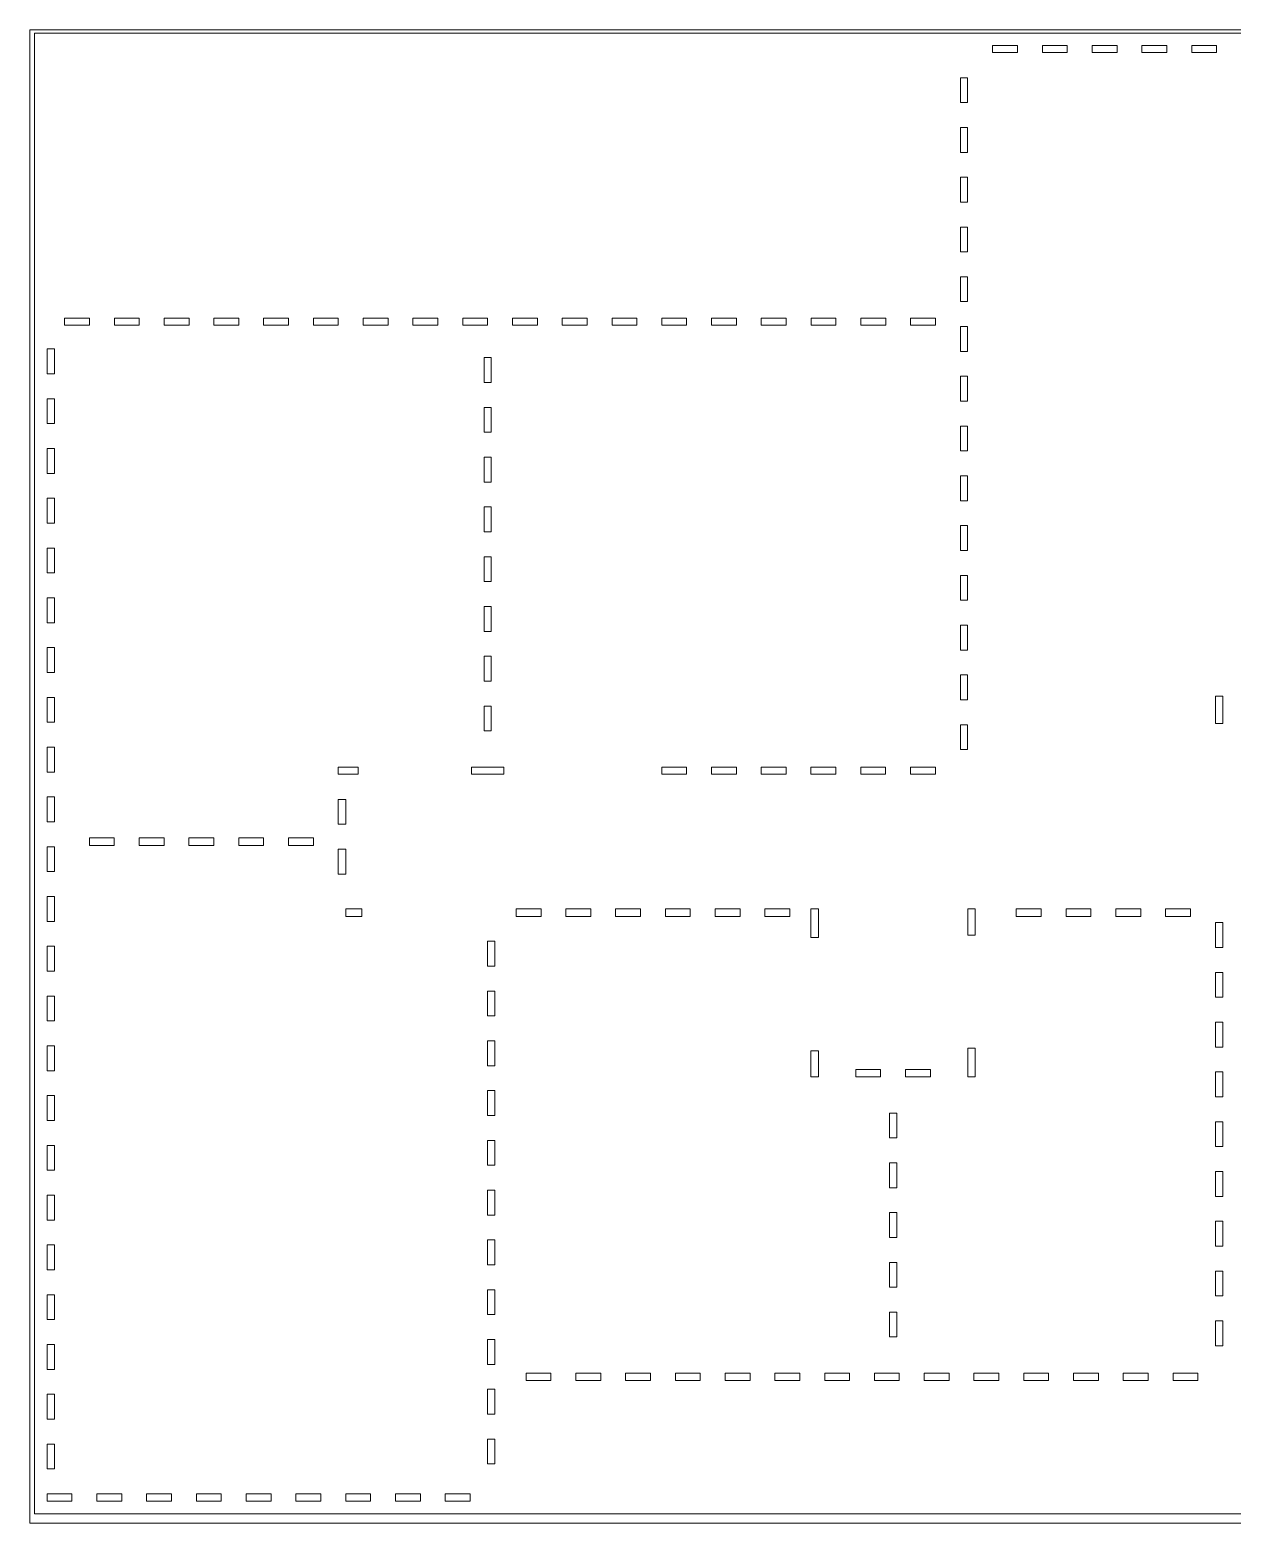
# Model space of a CAD drawing. Header units: millimetres. Extents: x -17105 to -8097, y 7860 to 10394.
# Drawn here: x -16005 to -15522, y 8040 to 8640 of the extents above; entities that cross this region are included whole.
import ezdxf

# ---------------------------------------------------------------- set-up
doc = ezdxf.new("R2010")
doc.units = ezdxf.units.MM
doc.layers.add('A-DETL-THIN', color=151, linetype='Continuous', lineweight=9)

msp = doc.modelspace()

# ---------------------------------------------------------------- linework, layer by layer
at = {"layer": 'A-DETL-THIN'}
for p, q in [((-16005.38, 8639.97), (-15105.38, 8639.97)), ((-16005.38, 8639.97), (-16005.38, 8039.97)), ((-15403.55, 8638.66), (-16003.45, 8638.66)), ((-16003.45, 8043.76), (-16003.45, 8638.66)), ((-15618.45, 8633.66), (-15618.45, 8630.86)), ((-15608.45, 8633.66), (-15618.45, 8633.66)), ((-15608.45, 8630.86), (-15618.45, 8630.86)), ((-15608.45, 8633.66), (-15608.45, 8630.86)), ((-15598.45, 8633.66), (-15598.45, 8630.86)), ((-15588.45, 8633.66), (-15598.45, 8633.66)), ((-15588.45, 8630.86), (-15598.45, 8630.86)), ((-15588.45, 8633.66), (-15588.45, 8630.86)), ((-15578.45, 8633.66), (-15578.45, 8630.86)), ((-15568.45, 8633.66), (-15578.45, 8633.66)), ((-15568.45, 8630.86), (-15578.45, 8630.86)), ((-15568.45, 8633.66), (-15568.45, 8630.86)), ((-15558.45, 8633.66), (-15558.45, 8630.86)), ((-15548.45, 8633.66), (-15558.45, 8633.66)), ((-15548.45, 8630.86), (-15558.45, 8630.86)), ((-15548.45, 8633.66), (-15548.45, 8630.86)), ((-15538.45, 8633.66), (-15538.45, 8630.86)), ((-15538.45, 8633.66), (-15538.45, 8630.86)), ((-15528.45, 8633.66), (-15538.45, 8633.66)), ((-15528.45, 8633.66), (-15538.45, 8633.66)), ((-15528.45, 8630.86), (-15538.45, 8630.86)), ((-15528.45, 8633.66), (-15528.45, 8630.86)), ((-15528.45, 8633.66), (-15528.45, 8630.86)), ((-15628.55, 8620.76), (-15631.35, 8620.76)), ((-15631.35, 8620.76), (-15631.35, 8610.76)), ((-15628.55, 8620.76), (-15628.55, 8610.76)), ((-15628.55, 8610.76), (-15631.35, 8610.76)), ((-15628.55, 8600.76), (-15631.35, 8600.76)), ((-15631.35, 8600.76), (-15631.35, 8590.76)), ((-15628.55, 8600.76), (-15628.55, 8590.76)), ((-15628.55, 8590.76), (-15631.35, 8590.76)), ((-15628.55, 8580.76), (-15631.35, 8580.76)), ((-15631.35, 8580.76), (-15631.35, 8570.76)), ((-15628.55, 8580.76), (-15628.55, 8570.76)), ((-15628.55, 8570.76), (-15631.35, 8570.76)), ((-15628.55, 8560.76), (-15631.35, 8560.76)), ((-15631.35, 8560.76), (-15631.35, 8550.76)), ((-15628.55, 8560.76), (-15628.55, 8550.76)), ((-15628.55, 8550.76), (-15631.35, 8550.76)), ((-15628.55, 8540.76), (-15631.35, 8540.76)), ((-15631.35, 8540.76), (-15631.35, 8530.76)), ((-15628.55, 8540.76), (-15628.55, 8530.76)), ((-15628.55, 8530.76), (-15631.35, 8530.76)), ((-15991.42, 8524.16), (-15991.42, 8521.36)), ((-15981.42, 8524.16), (-15991.42, 8524.16)), ((-15981.42, 8521.36), (-15991.42, 8521.36)), ((-15981.42, 8524.16), (-15981.42, 8521.36)), ((-15971.42, 8524.16), (-15971.42, 8521.36)), ((-15961.42, 8524.16), (-15971.42, 8524.16)), ((-15961.42, 8521.36), (-15971.42, 8521.36)), ((-15961.42, 8524.16), (-15961.42, 8521.36)), ((-15951.42, 8524.16), (-15951.42, 8521.36)), ((-15951.42, 8524.16), (-15951.42, 8521.36)), ((-15941.42, 8524.16), (-15951.42, 8524.16)), ((-15941.42, 8524.16), (-15951.42, 8524.16)), ((-15941.42, 8521.36), (-15951.42, 8521.36)), ((-15941.42, 8521.36), (-15951.42, 8521.36)), ((-15941.42, 8524.16), (-15941.42, 8521.36)), ((-15941.42, 8524.16), (-15941.42, 8521.36)), ((-15931.42, 8524.16), (-15931.42, 8521.36)), ((-15921.42, 8524.16), (-15931.42, 8524.16)), ((-15921.42, 8521.36), (-15931.42, 8521.36)), ((-15921.42, 8524.16), (-15921.42, 8521.36)), ((-15911.42, 8524.16), (-15911.42, 8521.36)), ((-15901.42, 8524.16), (-15911.42, 8524.16)), ((-15901.42, 8521.36), (-15911.42, 8521.36)), ((-15901.42, 8524.16), (-15901.42, 8521.36)), ((-15891.42, 8524.16), (-15891.42, 8521.36)), ((-15881.42, 8524.16), (-15891.42, 8524.16)), ((-15881.42, 8521.36), (-15891.42, 8521.36)), ((-15881.42, 8524.16), (-15881.42, 8521.36)), ((-15871.42, 8524.16), (-15871.42, 8521.36)), ((-15861.42, 8524.16), (-15871.42, 8524.16)), ((-15861.42, 8521.36), (-15871.42, 8521.36)), ((-15861.42, 8524.16), (-15861.42, 8521.36)), ((-15851.42, 8524.16), (-15851.42, 8521.36)), ((-15851.42, 8524.16), (-15851.42, 8521.36)), ((-15841.42, 8524.16), (-15851.42, 8524.16)), ((-15841.42, 8524.16), (-15851.42, 8524.16)), ((-15841.42, 8521.36), (-15851.42, 8521.36)), ((-15841.42, 8521.36), (-15851.42, 8521.36)), ((-15841.42, 8524.16), (-15841.42, 8521.36)), ((-15841.42, 8524.16), (-15841.42, 8521.36)), ((-15831.42, 8524.16), (-15831.42, 8521.36)), ((-15821.42, 8524.16), (-15831.42, 8524.16)), ((-15821.42, 8521.36), (-15831.42, 8521.36)), ((-15821.42, 8524.16), (-15821.42, 8521.36)), ((-15811.42, 8524.16), (-15811.42, 8521.36)), ((-15801.42, 8524.16), (-15811.42, 8524.16)), ((-15801.42, 8521.36), (-15811.42, 8521.36)), ((-15801.42, 8524.16), (-15801.42, 8521.36)), ((-15791.42, 8524.16), (-15791.42, 8521.36)), ((-15781.42, 8524.16), (-15791.42, 8524.16)), ((-15781.42, 8521.36), (-15791.42, 8521.36)), ((-15781.42, 8524.16), (-15781.42, 8521.36)), ((-15771.42, 8524.16), (-15771.42, 8521.36)), ((-15761.42, 8524.16), (-15771.42, 8524.16)), ((-15761.42, 8521.36), (-15771.42, 8521.36)), ((-15761.42, 8524.16), (-15761.42, 8521.36)), ((-15751.42, 8524.16), (-15751.42, 8521.36)), ((-15751.42, 8524.16), (-15751.42, 8521.36)), ((-15741.42, 8524.16), (-15751.42, 8524.16)), ((-15741.42, 8524.16), (-15751.42, 8524.16)), ((-15741.42, 8521.36), (-15751.42, 8521.36)), ((-15741.42, 8524.16), (-15741.42, 8521.36)), ((-15741.42, 8524.16), (-15741.42, 8521.36)), ((-15731.42, 8524.16), (-15731.42, 8521.36)), ((-15721.42, 8524.16), (-15731.42, 8524.16)), ((-15721.42, 8521.36), (-15731.42, 8521.36)), ((-15721.42, 8524.16), (-15721.42, 8521.36)), ((-15711.42, 8524.16), (-15711.42, 8521.36)), ((-15701.42, 8524.16), (-15711.42, 8524.16)), ((-15701.42, 8521.36), (-15711.42, 8521.36)), ((-15701.42, 8524.16), (-15701.42, 8521.36)), ((-15691.42, 8524.16), (-15691.42, 8521.36)), ((-15681.42, 8524.16), (-15691.42, 8524.16)), ((-15681.42, 8521.36), (-15691.42, 8521.36)), ((-15681.42, 8524.16), (-15681.42, 8521.36)), ((-15671.42, 8524.16), (-15671.42, 8521.36)), ((-15661.42, 8524.16), (-15671.42, 8524.16)), ((-15661.42, 8521.36), (-15671.42, 8521.36)), ((-15661.42, 8524.16), (-15661.42, 8521.36)), ((-15651.42, 8524.16), (-15651.42, 8521.36)), ((-15641.42, 8524.16), (-15651.42, 8524.16)), ((-15641.42, 8521.36), (-15651.42, 8521.36)), ((-15641.42, 8524.16), (-15641.42, 8521.36)), ((-15628.55, 8520.76), (-15631.35, 8520.76)), ((-15631.35, 8520.76), (-15631.35, 8510.76)), ((-15628.55, 8520.76), (-15628.55, 8510.76)), ((-15998.45, 8511.76), (-15995.45, 8511.76)), ((-15998.45, 8501.76), (-15998.45, 8511.76)), ((-15995.45, 8511.76), (-15995.45, 8501.76)), ((-15820.05, 8508.26), (-15822.85, 8508.26)), ((-15822.85, 8508.26), (-15822.85, 8498.26)), ((-15820.05, 8508.26), (-15820.05, 8498.26)), ((-15628.55, 8510.76), (-15631.35, 8510.76)), ((-15998.45, 8501.76), (-15995.45, 8501.76)), ((-15820.05, 8498.26), (-15822.85, 8498.26)), ((-15628.55, 8500.76), (-15631.35, 8500.76)), ((-15631.35, 8500.76), (-15631.35, 8490.76)), ((-15628.55, 8500.76), (-15628.55, 8490.76)), ((-15998.45, 8491.76), (-15995.45, 8491.76)), ((-15998.45, 8481.76), (-15998.45, 8491.76)), ((-15995.45, 8491.76), (-15995.45, 8481.76)), ((-15628.55, 8490.76), (-15631.35, 8490.76)), ((-15820.05, 8488.26), (-15822.85, 8488.26)), ((-15822.85, 8488.26), (-15822.85, 8478.26)), ((-15820.05, 8488.26), (-15820.05, 8478.26)), ((-15998.45, 8481.76), (-15995.45, 8481.76)), ((-15820.05, 8478.26), (-15822.85, 8478.26)), ((-15628.55, 8480.76), (-15631.35, 8480.76)), ((-15631.35, 8480.76), (-15631.35, 8470.76)), ((-15628.55, 8480.76), (-15628.55, 8470.76)), ((-15998.45, 8471.76), (-15995.45, 8471.76)), ((-15998.45, 8461.76), (-15998.45, 8471.76)), ((-15995.45, 8471.76), (-15995.45, 8461.76)), ((-15820.05, 8468.26), (-15822.85, 8468.26)), ((-15822.85, 8468.26), (-15822.85, 8458.26)), ((-15820.05, 8468.26), (-15820.05, 8458.26)), ((-15628.55, 8470.76), (-15631.35, 8470.76)), ((-15998.45, 8461.76), (-15995.45, 8461.76)), ((-15628.55, 8460.76), (-15631.35, 8460.76)), ((-15631.35, 8460.76), (-15631.35, 8450.76)), ((-15628.55, 8460.76), (-15628.55, 8450.76)), ((-15820.05, 8458.26), (-15822.85, 8458.26)), ((-15998.45, 8451.76), (-15995.45, 8451.76)), ((-15998.45, 8441.76), (-15998.45, 8451.76)), ((-15995.45, 8451.76), (-15995.45, 8441.76)), ((-15820.05, 8448.26), (-15822.85, 8448.26)), ((-15822.85, 8448.26), (-15822.85, 8438.26)), ((-15820.05, 8448.26), (-15820.05, 8438.26)), ((-15628.55, 8450.76), (-15631.35, 8450.76)), ((-15998.45, 8441.76), (-15995.45, 8441.76)), ((-15820.05, 8438.26), (-15822.85, 8438.26)), ((-15628.55, 8440.76), (-15631.35, 8440.76)), ((-15631.35, 8440.76), (-15631.35, 8430.76)), ((-15628.55, 8440.76), (-15628.55, 8430.76)), ((-15998.45, 8431.76), (-15995.45, 8431.76)), ((-15998.45, 8421.76), (-15998.45, 8431.76)), ((-15995.45, 8431.76), (-15995.45, 8421.76)), ((-15628.55, 8430.76), (-15631.35, 8430.76)), ((-15820.05, 8428.26), (-15822.85, 8428.26)), ((-15822.85, 8428.26), (-15822.85, 8418.26)), ((-15820.05, 8428.26), (-15820.05, 8418.26)), ((-15998.45, 8421.76), (-15995.45, 8421.76)), ((-15820.05, 8418.26), (-15822.85, 8418.26)), ((-15628.55, 8420.76), (-15631.35, 8420.76)), ((-15631.35, 8420.76), (-15631.35, 8410.76)), ((-15628.55, 8420.76), (-15628.55, 8410.76)), ((-15998.45, 8411.76), (-15995.45, 8411.76)), ((-15998.45, 8401.76), (-15998.45, 8411.76)), ((-15995.45, 8411.76), (-15995.45, 8401.76)), ((-15820.05, 8408.26), (-15822.85, 8408.26)), ((-15822.85, 8408.26), (-15822.85, 8398.26)), ((-15820.05, 8408.26), (-15820.05, 8398.26)), ((-15628.55, 8410.76), (-15631.35, 8410.76)), ((-15998.45, 8401.76), (-15995.45, 8401.76)), ((-15628.55, 8400.76), (-15631.35, 8400.76)), ((-15631.35, 8400.76), (-15631.35, 8390.76)), ((-15628.55, 8400.76), (-15628.55, 8390.76)), ((-15820.05, 8398.26), (-15822.85, 8398.26)), ((-15998.45, 8391.76), (-15995.45, 8391.76)), ((-15998.45, 8381.76), (-15998.45, 8391.76)), ((-15995.45, 8391.76), (-15995.45, 8381.76)), ((-15820.05, 8388.26), (-15822.85, 8388.26)), ((-15822.85, 8388.26), (-15822.85, 8378.26)), ((-15820.05, 8388.26), (-15820.05, 8378.26)), ((-15628.55, 8390.76), (-15631.35, 8390.76)), ((-15998.45, 8381.76), (-15995.45, 8381.76)), ((-15820.05, 8378.26), (-15822.85, 8378.26)), ((-15628.55, 8380.76), (-15631.35, 8380.76)), ((-15631.35, 8380.76), (-15631.35, 8370.76)), ((-15628.55, 8380.76), (-15628.55, 8370.76)), ((-15998.45, 8371.76), (-15995.45, 8371.76)), ((-15998.45, 8361.76), (-15998.45, 8371.76)), ((-15995.45, 8371.76), (-15995.45, 8361.76)), ((-15628.55, 8370.76), (-15631.35, 8370.76)), ((-15528.95, 8372.26), (-15525.95, 8372.26)), ((-15528.95, 8361.26), (-15528.95, 8372.26)), ((-15525.95, 8372.26), (-15525.95, 8361.26)), ((-15820.05, 8368.26), (-15822.85, 8368.26)), ((-15822.85, 8368.26), (-15822.85, 8358.26)), ((-15820.05, 8368.26), (-15820.05, 8358.26)), ((-15998.45, 8361.76), (-15995.45, 8361.76)), ((-15820.05, 8358.26), (-15822.85, 8358.26)), ((-15628.55, 8360.76), (-15631.35, 8360.76)), ((-15631.35, 8360.76), (-15631.35, 8350.76)), ((-15628.55, 8360.76), (-15628.55, 8350.76)), ((-15528.95, 8361.26), (-15525.95, 8361.26)), ((-15998.45, 8351.76), (-15995.45, 8351.76)), ((-15998.45, 8341.76), (-15998.45, 8351.76)), ((-15995.45, 8351.76), (-15995.45, 8341.76)), ((-15628.55, 8350.76), (-15631.35, 8350.76)), ((-15998.45, 8341.76), (-15995.45, 8341.76)), ((-15873.45, 8343.66), (-15881.45, 8343.66)), ((-15881.45, 8343.66), (-15873.45, 8343.66)), ((-15881.45, 8340.86), (-15881.45, 8343.66)), ((-15873.45, 8340.86), (-15881.45, 8340.86)), ((-15873.45, 8343.66), (-15873.45, 8340.86)), ((-15827.95, 8343.66), (-15814.95, 8343.66)), ((-15827.95, 8343.66), (-15814.95, 8343.66)), ((-15827.95, 8340.86), (-15827.95, 8343.66)), ((-15814.95, 8340.86), (-15827.95, 8340.86)), ((-15814.95, 8343.66), (-15814.95, 8340.86)), ((-15751.45, 8343.66), (-15751.45, 8340.86)), ((-15741.45, 8343.66), (-15751.45, 8343.66)), ((-15741.45, 8340.86), (-15751.45, 8340.86)), ((-15741.45, 8343.66), (-15741.45, 8340.86)), ((-15731.45, 8343.66), (-15731.45, 8340.86)), ((-15721.45, 8343.66), (-15731.45, 8343.66)), ((-15721.45, 8340.86), (-15731.45, 8340.86)), ((-15721.45, 8343.66), (-15721.45, 8340.86)), ((-15711.45, 8343.66), (-15711.45, 8340.86)), ((-15701.45, 8343.66), (-15711.45, 8343.66)), ((-15701.45, 8340.86), (-15711.45, 8340.86)), ((-15701.45, 8343.66), (-15701.45, 8340.86)), ((-15691.45, 8343.66), (-15691.45, 8340.86)), ((-15681.45, 8343.66), (-15691.45, 8343.66)), ((-15681.45, 8340.86), (-15691.45, 8340.86)), ((-15681.45, 8343.66), (-15681.45, 8340.86)), ((-15671.45, 8343.66), (-15671.45, 8340.86)), ((-15661.45, 8343.66), (-15671.45, 8343.66)), ((-15661.45, 8340.86), (-15671.45, 8340.86)), ((-15661.45, 8343.66), (-15661.45, 8340.86)), ((-15651.45, 8343.66), (-15651.45, 8340.86)), ((-15641.45, 8343.66), (-15651.45, 8343.66)), ((-15641.45, 8340.86), (-15651.45, 8340.86)), ((-15641.45, 8343.66), (-15641.45, 8340.86)), ((-15998.45, 8331.76), (-15995.45, 8331.76)), ((-15998.45, 8321.76), (-15998.45, 8331.76)), ((-15995.45, 8331.76), (-15995.45, 8321.76)), ((-15881.45, 8330.76), (-15878.45, 8330.76)), ((-15881.45, 8320.76), (-15881.45, 8330.76)), ((-15878.45, 8330.76), (-15878.45, 8320.76)), ((-15998.45, 8321.76), (-15995.45, 8321.76)), ((-15881.45, 8320.76), (-15878.45, 8320.76)), ((-15998.45, 8311.76), (-15995.45, 8311.76)), ((-15998.45, 8301.76), (-15998.45, 8311.76)), ((-15995.45, 8311.76), (-15995.45, 8301.76)), ((-15981.45, 8315.26), (-15981.45, 8312.26)), ((-15981.45, 8315.26), (-15971.45, 8315.26)), ((-15971.45, 8312.26), (-15981.45, 8312.26)), ((-15971.45, 8315.26), (-15971.45, 8312.26)), ((-15961.45, 8315.26), (-15961.45, 8312.26)), ((-15961.45, 8315.26), (-15951.45, 8315.26)), ((-15951.45, 8312.26), (-15961.45, 8312.26)), ((-15951.45, 8315.26), (-15951.45, 8312.26)), ((-15941.45, 8315.26), (-15941.45, 8312.26)), ((-15941.45, 8315.26), (-15931.45, 8315.26)), ((-15931.45, 8312.26), (-15941.45, 8312.26)), ((-15931.45, 8315.26), (-15931.45, 8312.26)), ((-15921.45, 8315.26), (-15921.45, 8312.26)), ((-15921.45, 8315.26), (-15911.45, 8315.26)), ((-15911.45, 8312.26), (-15921.45, 8312.26)), ((-15911.45, 8315.26), (-15911.45, 8312.26)), ((-15901.45, 8315.26), (-15901.45, 8312.26)), ((-15901.45, 8315.26), (-15891.45, 8315.26)), ((-15891.45, 8312.26), (-15901.45, 8312.26)), ((-15891.45, 8315.26), (-15891.45, 8312.26)), ((-15881.45, 8310.76), (-15878.45, 8310.76)), ((-15881.45, 8300.76), (-15881.45, 8310.76)), ((-15878.45, 8310.76), (-15878.45, 8300.76)), ((-15998.45, 8301.76), (-15995.45, 8301.76)), ((-15881.45, 8300.76), (-15878.45, 8300.76)), ((-15998.45, 8291.76), (-15995.45, 8291.76)), ((-15998.45, 8281.76), (-15998.45, 8291.76)), ((-15995.45, 8291.76), (-15995.45, 8281.76)), ((-15878.45, 8286.76), (-15871.95, 8286.76)), ((-15878.45, 8286.76), (-15878.45, 8283.76)), ((-15871.95, 8286.76), (-15871.95, 8283.76)), ((-15809.95, 8286.76), (-15809.95, 8283.76)), ((-15809.95, 8286.76), (-15799.95, 8286.76)), ((-15799.95, 8286.76), (-15799.95, 8283.76)), ((-15789.95, 8286.76), (-15789.95, 8283.76)), ((-15789.95, 8286.76), (-15779.95, 8286.76)), ((-15779.95, 8286.76), (-15779.95, 8283.76)), ((-15769.95, 8286.76), (-15769.95, 8283.76)), ((-15769.95, 8286.76), (-15759.95, 8286.76)), ((-15759.95, 8286.76), (-15759.95, 8283.76)), ((-15749.95, 8286.76), (-15749.95, 8283.76)), ((-15749.95, 8286.76), (-15739.95, 8286.76)), ((-15739.95, 8286.76), (-15739.95, 8283.76)), ((-15729.95, 8286.76), (-15729.95, 8283.76)), ((-15729.95, 8286.76), (-15719.95, 8286.76)), ((-15719.95, 8286.76), (-15719.95, 8283.76)), ((-15709.95, 8286.76), (-15709.95, 8283.76)), ((-15709.95, 8286.76), (-15699.95, 8286.76)), ((-15699.95, 8286.76), (-15699.95, 8283.76)), ((-15691.45, 8275.26), (-15691.45, 8286.76)), ((-15691.45, 8286.76), (-15688.45, 8286.76)), ((-15688.45, 8286.76), (-15688.45, 8275.26)), ((-15628.45, 8286.76), (-15628.45, 8276.26)), ((-15628.45, 8286.76), (-15625.45, 8286.76)), ((-15625.45, 8286.76), (-15625.45, 8276.26)), ((-15608.95, 8286.76), (-15608.95, 8283.76)), ((-15608.95, 8286.76), (-15598.95, 8286.76)), ((-15598.95, 8286.76), (-15598.95, 8283.76)), ((-15588.95, 8286.76), (-15588.95, 8283.76)), ((-15588.95, 8286.76), (-15578.95, 8286.76)), ((-15578.95, 8286.76), (-15578.95, 8283.76)), ((-15568.95, 8286.76), (-15568.95, 8283.76)), ((-15568.95, 8286.76), (-15558.95, 8286.76)), ((-15558.95, 8286.76), (-15558.95, 8283.76)), ((-15548.95, 8286.76), (-15548.95, 8283.76)), ((-15548.95, 8286.76), (-15538.95, 8286.76)), ((-15538.95, 8286.76), (-15538.95, 8283.76)), ((-15998.45, 8281.76), (-15995.45, 8281.76)), ((-15878.45, 8283.76), (-15871.95, 8283.76)), ((-15799.95, 8283.76), (-15809.95, 8283.76)), ((-15779.95, 8283.76), (-15789.95, 8283.76)), ((-15759.95, 8283.76), (-15769.95, 8283.76)), ((-15739.95, 8283.76), (-15749.95, 8283.76)), ((-15719.95, 8283.76), (-15729.95, 8283.76)), ((-15699.95, 8283.76), (-15709.95, 8283.76)), ((-15598.95, 8283.76), (-15608.95, 8283.76)), ((-15578.95, 8283.76), (-15588.95, 8283.76)), ((-15558.95, 8283.76), (-15568.95, 8283.76)), ((-15538.95, 8283.76), (-15548.95, 8283.76)), ((-15528.95, 8281.26), (-15525.95, 8281.26)), ((-15528.95, 8271.26), (-15528.95, 8281.26)), ((-15525.95, 8281.26), (-15525.95, 8271.26)), ((-15688.45, 8275.26), (-15691.45, 8275.26)), ((-15625.45, 8276.26), (-15628.45, 8276.26)), ((-15998.45, 8271.76), (-15995.45, 8271.76)), ((-15998.45, 8261.76), (-15998.45, 8271.76)), ((-15995.45, 8271.76), (-15995.45, 8261.76)), ((-15821.45, 8273.76), (-15818.45, 8273.76)), ((-15821.45, 8263.76), (-15821.45, 8273.76)), ((-15818.45, 8273.76), (-15818.45, 8263.76)), ((-15528.95, 8271.26), (-15525.95, 8271.26)), ((-15821.45, 8263.76), (-15818.45, 8263.76)), ((-15998.45, 8261.76), (-15995.45, 8261.76)), ((-15528.95, 8261.26), (-15525.95, 8261.26)), ((-15528.95, 8251.26), (-15528.95, 8261.26)), ((-15525.95, 8261.26), (-15525.95, 8251.26)), ((-15998.45, 8251.76), (-15995.45, 8251.76)), ((-15998.45, 8241.76), (-15998.45, 8251.76)), ((-15995.45, 8251.76), (-15995.45, 8241.76)), ((-15821.45, 8253.76), (-15818.45, 8253.76)), ((-15821.45, 8243.76), (-15821.45, 8253.76)), ((-15818.45, 8253.76), (-15818.45, 8243.76)), ((-15528.95, 8251.26), (-15525.95, 8251.26)), ((-15998.45, 8241.76), (-15995.45, 8241.76)), ((-15821.45, 8243.76), (-15818.45, 8243.76)), ((-15528.95, 8241.26), (-15525.95, 8241.26)), ((-15528.95, 8231.26), (-15528.95, 8241.26)), ((-15525.95, 8241.26), (-15525.95, 8231.26)), ((-15821.45, 8233.76), (-15818.45, 8233.76)), ((-15821.45, 8223.76), (-15821.45, 8233.76)), ((-15818.45, 8233.76), (-15818.45, 8223.76)), ((-15998.45, 8231.76), (-15995.45, 8231.76)), ((-15998.45, 8221.76), (-15998.45, 8231.76)), ((-15995.45, 8231.76), (-15995.45, 8221.76)), ((-15688.45, 8229.76), (-15691.45, 8229.76)), ((-15691.45, 8229.76), (-15691.45, 8219.26)), ((-15691.45, 8229.76), (-15688.45, 8229.76)), ((-15688.45, 8229.76), (-15688.45, 8219.26)), ((-15625.45, 8230.76), (-15628.45, 8230.76)), ((-15628.45, 8230.76), (-15628.45, 8219.26)), ((-15625.45, 8219.26), (-15625.45, 8230.76)), ((-15528.95, 8231.26), (-15525.95, 8231.26)), ((-15998.45, 8221.76), (-15995.45, 8221.76)), ((-15821.45, 8223.76), (-15818.45, 8223.76)), ((-15673.45, 8222.26), (-15673.45, 8219.26)), ((-15673.45, 8222.26), (-15663.45, 8222.26)), ((-15663.45, 8222.26), (-15663.45, 8219.26)), ((-15653.45, 8222.26), (-15653.45, 8219.26)), ((-15653.45, 8222.26), (-15643.45, 8222.26)), ((-15643.45, 8222.26), (-15643.45, 8219.26)), ((-15528.95, 8221.26), (-15525.95, 8221.26)), ((-15528.95, 8211.26), (-15528.95, 8221.26)), ((-15525.95, 8221.26), (-15525.95, 8211.26)), ((-15688.45, 8219.26), (-15691.45, 8219.26)), ((-15663.45, 8219.26), (-15673.45, 8219.26)), ((-15643.45, 8219.26), (-15653.45, 8219.26)), ((-15628.45, 8219.26), (-15625.45, 8219.26)), ((-15998.45, 8211.76), (-15995.45, 8211.76)), ((-15998.45, 8201.76), (-15998.45, 8211.76)), ((-15995.45, 8211.76), (-15995.45, 8201.76)), ((-15821.45, 8213.76), (-15818.45, 8213.76)), ((-15821.45, 8203.76), (-15821.45, 8213.76)), ((-15818.45, 8213.76), (-15818.45, 8203.76)), ((-15528.95, 8211.26), (-15525.95, 8211.26)), ((-15821.45, 8203.76), (-15818.45, 8203.76)), ((-15659.95, 8204.76), (-15656.95, 8204.76)), ((-15659.95, 8194.76), (-15659.95, 8204.76)), ((-15656.95, 8204.76), (-15656.95, 8194.76)), ((-15998.45, 8201.76), (-15995.45, 8201.76)), ((-15528.95, 8201.26), (-15525.95, 8201.26)), ((-15528.95, 8191.26), (-15528.95, 8201.26)), ((-15525.95, 8201.26), (-15525.95, 8191.26)), ((-15998.45, 8191.76), (-15995.45, 8191.76)), ((-15998.45, 8181.76), (-15998.45, 8191.76)), ((-15995.45, 8191.76), (-15995.45, 8181.76)), ((-15821.45, 8193.76), (-15818.45, 8193.76)), ((-15821.45, 8183.76), (-15821.45, 8193.76)), ((-15818.45, 8193.76), (-15818.45, 8183.76)), ((-15659.95, 8194.76), (-15656.95, 8194.76)), ((-15528.95, 8191.26), (-15525.95, 8191.26)), ((-15659.95, 8184.76), (-15656.95, 8184.76)), ((-15659.95, 8174.76), (-15659.95, 8184.76)), ((-15656.95, 8184.76), (-15656.95, 8174.76)), ((-15998.45, 8181.76), (-15995.45, 8181.76)), ((-15821.45, 8183.76), (-15818.45, 8183.76)), ((-15528.95, 8181.26), (-15525.95, 8181.26)), ((-15528.95, 8171.26), (-15528.95, 8181.26)), ((-15525.95, 8181.26), (-15525.95, 8171.26)), ((-15821.45, 8173.76), (-15818.45, 8173.76)), ((-15821.45, 8163.76), (-15821.45, 8173.76)), ((-15818.45, 8173.76), (-15818.45, 8163.76)), ((-15659.95, 8174.76), (-15656.95, 8174.76)), ((-15998.45, 8171.76), (-15995.45, 8171.76)), ((-15998.45, 8161.76), (-15998.45, 8171.76)), ((-15995.45, 8171.76), (-15995.45, 8161.76)), ((-15528.95, 8171.26), (-15525.95, 8171.26)), ((-15998.45, 8161.76), (-15995.45, 8161.76)), ((-15821.45, 8163.76), (-15818.45, 8163.76)), ((-15659.95, 8164.76), (-15656.95, 8164.76)), ((-15659.95, 8154.76), (-15659.95, 8164.76)), ((-15656.95, 8164.76), (-15656.95, 8154.76)), ((-15528.95, 8161.26), (-15525.95, 8161.26)), ((-15528.95, 8151.26), (-15528.95, 8161.26)), ((-15525.95, 8161.26), (-15525.95, 8151.26)), ((-15659.95, 8154.76), (-15656.95, 8154.76)), ((-15998.45, 8151.76), (-15995.45, 8151.76)), ((-15998.45, 8141.76), (-15998.45, 8151.76)), ((-15995.45, 8151.76), (-15995.45, 8141.76)), ((-15821.45, 8153.76), (-15818.45, 8153.76)), ((-15821.45, 8143.76), (-15821.45, 8153.76)), ((-15818.45, 8153.76), (-15818.45, 8143.76)), ((-15528.95, 8151.26), (-15525.95, 8151.26)), ((-15821.45, 8143.76), (-15818.45, 8143.76)), ((-15659.95, 8144.76), (-15656.95, 8144.76)), ((-15659.95, 8134.76), (-15659.95, 8144.76)), ((-15656.95, 8144.76), (-15656.95, 8134.76)), ((-15998.45, 8141.76), (-15995.45, 8141.76)), ((-15528.95, 8141.26), (-15525.95, 8141.26)), ((-15528.95, 8131.26), (-15528.95, 8141.26)), ((-15525.95, 8141.26), (-15525.95, 8131.26)), ((-15998.45, 8131.76), (-15995.45, 8131.76)), ((-15998.45, 8121.76), (-15998.45, 8131.76)), ((-15995.45, 8131.76), (-15995.45, 8121.76)), ((-15821.45, 8133.76), (-15818.45, 8133.76)), ((-15821.45, 8123.76), (-15821.45, 8133.76)), ((-15818.45, 8133.76), (-15818.45, 8123.76)), ((-15659.95, 8134.76), (-15656.95, 8134.76)), ((-15528.95, 8131.26), (-15525.95, 8131.26)), ((-15659.95, 8124.76), (-15656.95, 8124.76)), ((-15659.95, 8114.76), (-15659.95, 8124.76)), ((-15656.95, 8124.76), (-15656.95, 8114.76)), ((-15998.45, 8121.76), (-15995.45, 8121.76)), ((-15821.45, 8123.76), (-15818.45, 8123.76)), ((-15528.95, 8121.26), (-15525.95, 8121.26)), ((-15528.95, 8111.26), (-15528.95, 8121.26)), ((-15525.95, 8121.26), (-15525.95, 8111.26)), ((-15821.45, 8113.76), (-15818.45, 8113.76)), ((-15821.45, 8103.76), (-15821.45, 8113.76)), ((-15818.45, 8113.76), (-15818.45, 8103.76)), ((-15659.95, 8114.76), (-15656.95, 8114.76)), ((-15998.45, 8111.76), (-15995.45, 8111.76)), ((-15998.45, 8101.76), (-15998.45, 8111.76)), ((-15995.45, 8111.76), (-15995.45, 8101.76)), ((-15528.95, 8111.26), (-15525.95, 8111.26)), ((-15998.45, 8101.76), (-15995.45, 8101.76)), ((-15821.45, 8103.76), (-15818.45, 8103.76)), ((-15805.95, 8100.26), (-15805.95, 8097.26)), ((-15805.95, 8100.26), (-15795.95, 8100.26)), ((-15795.95, 8100.26), (-15795.95, 8097.26)), ((-15785.95, 8100.26), (-15785.95, 8097.26)), ((-15785.95, 8100.26), (-15775.95, 8100.26)), ((-15775.95, 8100.26), (-15775.95, 8097.26)), ((-15765.95, 8100.26), (-15765.95, 8097.26)), ((-15765.95, 8100.26), (-15755.95, 8100.26)), ((-15755.95, 8100.26), (-15755.95, 8097.26)), ((-15745.95, 8100.26), (-15745.95, 8097.26)), ((-15745.95, 8100.26), (-15735.95, 8100.26)), ((-15735.95, 8100.26), (-15735.95, 8097.26)), ((-15725.95, 8100.26), (-15725.95, 8097.26)), ((-15725.95, 8100.26), (-15715.95, 8100.26)), ((-15715.95, 8100.26), (-15715.95, 8097.26)), ((-15705.95, 8100.26), (-15705.95, 8097.26)), ((-15705.95, 8100.26), (-15695.95, 8100.26)), ((-15695.95, 8100.26), (-15695.95, 8097.26)), ((-15685.95, 8100.26), (-15685.95, 8097.26)), ((-15685.95, 8100.26), (-15675.95, 8100.26)), ((-15675.95, 8100.26), (-15675.95, 8097.26)), ((-15665.95, 8100.26), (-15665.95, 8097.26)), ((-15665.95, 8100.26), (-15655.95, 8100.26)), ((-15655.95, 8100.26), (-15655.95, 8097.26)), ((-15645.95, 8100.26), (-15645.95, 8097.26)), ((-15645.95, 8100.26), (-15635.95, 8100.26)), ((-15635.95, 8100.26), (-15635.95, 8097.26)), ((-15625.95, 8100.26), (-15625.95, 8097.26)), ((-15625.95, 8100.26), (-15615.95, 8100.26)), ((-15615.95, 8100.26), (-15615.95, 8097.26)), ((-15605.95, 8100.26), (-15605.95, 8097.26)), ((-15605.95, 8100.26), (-15595.95, 8100.26)), ((-15595.95, 8100.26), (-15595.95, 8097.26)), ((-15585.95, 8100.26), (-15585.95, 8097.26)), ((-15585.95, 8100.26), (-15575.95, 8100.26)), ((-15575.95, 8100.26), (-15575.95, 8097.26)), ((-15565.95, 8100.26), (-15565.95, 8097.26)), ((-15565.95, 8100.26), (-15555.95, 8100.26)), ((-15555.95, 8100.26), (-15555.95, 8097.26)), ((-15545.95, 8100.26), (-15545.95, 8097.26)), ((-15545.95, 8100.26), (-15535.95, 8100.26)), ((-15535.95, 8100.26), (-15535.95, 8097.26)), ((-15795.95, 8097.26), (-15805.95, 8097.26)), ((-15775.95, 8097.26), (-15785.95, 8097.26)), ((-15755.95, 8097.26), (-15765.95, 8097.26)), ((-15735.95, 8097.26), (-15745.95, 8097.26)), ((-15715.95, 8097.26), (-15725.95, 8097.26)), ((-15695.95, 8097.26), (-15705.95, 8097.26)), ((-15675.95, 8097.26), (-15685.95, 8097.26)), ((-15655.95, 8097.26), (-15665.95, 8097.26)), ((-15635.95, 8097.26), (-15645.95, 8097.26)), ((-15615.95, 8097.26), (-15625.95, 8097.26)), ((-15595.95, 8097.26), (-15605.95, 8097.26)), ((-15575.95, 8097.26), (-15585.95, 8097.26)), ((-15555.95, 8097.26), (-15565.95, 8097.26)), ((-15535.95, 8097.26), (-15545.95, 8097.26)), ((-15998.45, 8091.76), (-15995.45, 8091.76)), ((-15998.45, 8081.76), (-15998.45, 8091.76)), ((-15995.45, 8091.76), (-15995.45, 8081.76)), ((-15821.45, 8093.76), (-15818.45, 8093.76)), ((-15821.45, 8083.76), (-15821.45, 8093.76)), ((-15818.45, 8093.76), (-15818.45, 8083.76)), ((-15821.45, 8083.76), (-15818.45, 8083.76)), ((-15998.45, 8081.76), (-15995.45, 8081.76)), ((-15998.45, 8071.76), (-15995.45, 8071.76)), ((-15998.45, 8061.76), (-15998.45, 8071.76)), ((-15995.45, 8071.76), (-15995.45, 8061.76)), ((-15821.45, 8073.76), (-15818.45, 8073.76)), ((-15821.45, 8063.76), (-15821.45, 8073.76)), ((-15818.45, 8073.76), (-15818.45, 8063.76)), ((-15998.45, 8061.76), (-15995.45, 8061.76)), ((-15821.45, 8063.76), (-15818.45, 8063.76)), ((-15998.45, 8051.76), (-15998.45, 8048.76)), ((-15998.45, 8051.76), (-15988.45, 8051.76)), ((-15988.45, 8048.76), (-15998.45, 8048.76)), ((-15988.45, 8051.76), (-15988.45, 8048.76)), ((-15978.45, 8051.76), (-15978.45, 8048.76)), ((-15978.45, 8051.76), (-15968.45, 8051.76)), ((-15968.45, 8048.76), (-15978.45, 8048.76)), ((-15968.45, 8051.76), (-15968.45, 8048.76)), ((-15958.45, 8051.76), (-15958.45, 8048.76)), ((-15958.45, 8051.76), (-15948.45, 8051.76)), ((-15948.45, 8048.76), (-15958.45, 8048.76)), ((-15948.45, 8051.76), (-15948.45, 8048.76)), ((-15938.45, 8051.76), (-15938.45, 8048.76)), ((-15938.45, 8051.76), (-15928.45, 8051.76)), ((-15928.45, 8048.76), (-15938.45, 8048.76)), ((-15928.45, 8051.76), (-15928.45, 8048.76)), ((-15918.45, 8051.76), (-15918.45, 8048.76)), ((-15918.45, 8051.76), (-15908.45, 8051.76)), ((-15908.45, 8048.76), (-15918.45, 8048.76)), ((-15908.45, 8051.76), (-15908.45, 8048.76)), ((-15898.45, 8051.76), (-15898.45, 8048.76)), ((-15898.45, 8051.76), (-15888.45, 8051.76)), ((-15888.45, 8048.76), (-15898.45, 8048.76)), ((-15888.45, 8051.76), (-15888.45, 8048.76)), ((-15878.45, 8051.76), (-15878.45, 8048.76)), ((-15878.45, 8051.76), (-15868.45, 8051.76)), ((-15868.45, 8048.76), (-15878.45, 8048.76)), ((-15868.45, 8051.76), (-15868.45, 8048.76)), ((-15858.45, 8051.76), (-15858.45, 8048.76)), ((-15858.45, 8051.76), (-15848.45, 8051.76)), ((-15848.45, 8048.76), (-15858.45, 8048.76)), ((-15848.45, 8051.76), (-15848.45, 8048.76)), ((-15838.45, 8051.76), (-15838.45, 8048.76)), ((-15838.45, 8051.76), (-15828.45, 8051.76)), ((-15828.45, 8048.76), (-15838.45, 8048.76)), ((-15828.45, 8051.76), (-15828.45, 8048.76)), ((-15403.55, 8043.76), (-16003.45, 8043.76)), ((-15105.38, 8039.97), (-16005.38, 8039.97))]:
    msp.add_line(p, q, dxfattribs=at)

doc.saveas('drawing.dxf')
